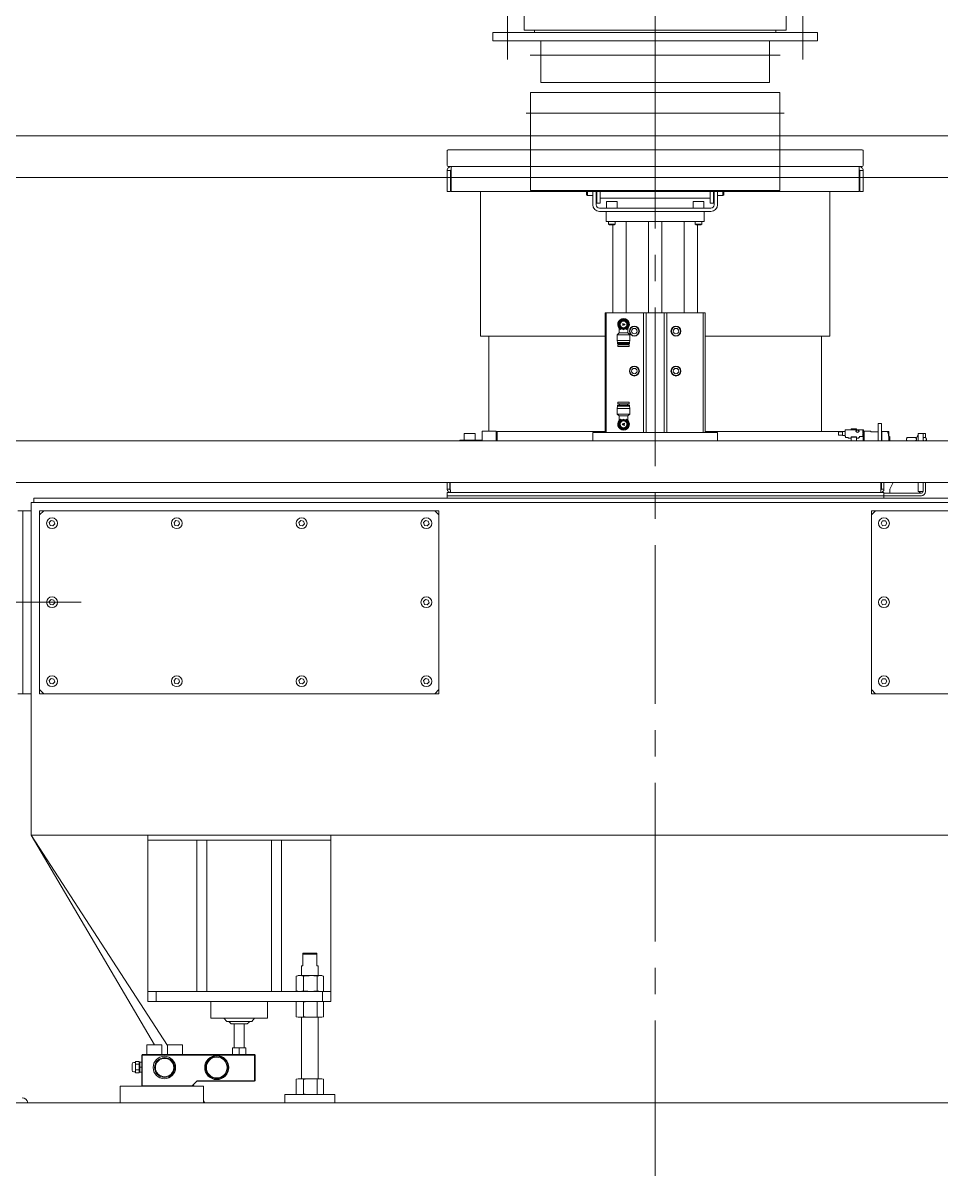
# Model space of a CAD drawing. Header units: millimetres. Extents: x 163705 to 1616509, y 81827 to 302547.
# Drawn here: x 1468426 to 1469529, y 151848 to 153226 of the extents above; entities that cross this region are included whole.
import ezdxf

# ---------------------------------------------------------------- set-up
doc = ezdxf.new("R2010")
doc.units = ezdxf.units.MM
doc.header["$LTSCALE"] = 10
doc.linetypes.add('CENTER2', pattern=[28.575, 19.05, -3.175, 3.175, -3.175])
for name, color, linetype, lineweight in [('1-中心线', 1, 'CENTER2', 0), ('1-剖面线', 8, 'Continuous', 0), ('1-设备轮廓', 2, 'Continuous', 18)]:
    doc.layers.add(name, color=color, linetype=linetype, lineweight=lineweight)

# ---------------------------------------------------------------- blocks, each defined once
blk = doc.blocks.new('G$C61459890')
for p, q in [((2193.8, 2446.9), (2193.8, 2428.9)), ((2194.8, 2447.9), (2443.8, 2447.9)), ((2443.8, 2447.9), (2692.8, 2447.9)), ((2693.8, 2428.9), (2693.8, 2446.9)), ((2198.8, 2427.9), (2194.8, 2427.9)), ((2198.8, 2427.9), (2688.8, 2427.9)), ((2692.8, 2427.9), (2688.8, 2427.9)), ((2193.8, 2422.9), (2197.8, 2422.9)), ((2193.8, 2397.9), (2193.8, 2422.9)), ((2197.8, 2422.9), (2197.8, 2397.9)), ((2198.5, 2422.9), (2198.5, 2397.9)), ((2689.1, 2422.9), (2689.1, 2397.9)), ((2693.8, 2422.9), (2689.8, 2422.9)), ((2689.8, 2422.9), (2689.8, 2397.9)), ((2693.8, 2422.9), (2693.8, 2397.9)), ((2197.8, 2397.9), (2193.8, 2397.9)), ((2689.1, 2397.9), (2198.5, 2397.9)), ((2233.8, 2397.9), (2233.8, 2223.9)), ((2361.3, 2393.9), (2361.3, 2397.9)), ((2361.3, 2393.9), (2362.3, 2392.9)), ((2362.3, 2397.9), (2362.3, 2393.1)), ((2362.3, 2393.1), (2362.3, 2392.9)), ((2362.3, 2392.9), (2368.8, 2392.9)), ((2368.8, 2381.9), (2368.8, 2397.9)), ((2372.8, 2381.9), (2372.8, 2397.9)), ((2372.8, 2392.9), (2373.8, 2392.9)), ((2373.8, 2397.9), (2373.8, 2383.9)), ((2377.8, 2397.9), (2377.8, 2383.9)), ((2377.8, 2389.9), (2509.8, 2389.9)), ((2385.3, 2385.8), (2385.3, 2377.9)), ((2385.4, 2385.9), (2398.2, 2385.9)), ((2398.3, 2377.9), (2398.3, 2385.8)), ((2489.3, 2385.8), (2489.3, 2377.9)), ((2489.4, 2385.9), (2502.2, 2385.9)), ((2502.3, 2377.9), (2502.3, 2385.8)), ((2509.8, 2397.9), (2509.8, 2383.9)), ((2513.8, 2397.9), (2513.8, 2383.9)), ((2513.8, 2392.9), (2514.8, 2392.9)), ((2514.8, 2397.9), (2514.8, 2381.9)), ((2518.8, 2397.9), (2518.8, 2381.9)), ((2518.8, 2392.9), (2525.3, 2392.9)), ((2525.3, 2393.1), (2525.3, 2397.9)), ((2525.3, 2392.9), (2526.3, 2393.9)), ((2525.3, 2392.9), (2525.3, 2393.1)), ((2526.3, 2397.9), (2526.3, 2394.1)), ((2526.3, 2394.1), (2526.3, 2393.9)), ((2653.8, 2223.9), (2653.8, 2397.9)), ((2689.8, 2397.9), (2693.8, 2397.9)), ((2373.8, 2383.9), (2377.8, 2383.9)), ((2510.8, 2377.9), (2376.8, 2377.9)), ((2510.8, 2373.9), (2376.8, 2373.9)), ((2384.8, 2361.9), (2384.8, 2373.9)), ((2502.8, 2361.9), (2502.8, 2373.9)), ((2509.8, 2383.9), (2513.8, 2383.9)), ((2502.8, 2361.9), (2384.8, 2361.9)), ((2387.8, 2361.9), (2387.8, 2358.5)), ((2387.8, 2358.5), (2388.9, 2357.9)), ((2387.8, 2358.5), (2395.4, 2358.5)), ((2388.9, 2357.9), (2394.4, 2357.9)), ((2392.8, 2357.9), (2392.8, 2251.9)), ((2394.4, 2357.9), (2394.7, 2357.9)), ((2394.7, 2357.9), (2395.8, 2358.5)), ((2395.4, 2358.5), (2395.8, 2358.5)), ((2395.8, 2358.5), (2395.8, 2361.9)), ((2408.8, 2251.9), (2408.8, 2361.9)), ((2435.8, 2361.9), (2435.8, 2251.9)), ((2451.8, 2251.9), (2451.8, 2361.9)), ((2478.8, 2361.9), (2478.8, 2251.9)), ((2491.8, 2361.9), (2491.8, 2358.5)), ((2491.8, 2358.5), (2492.9, 2357.9)), ((2491.8, 2358.5), (2499.4, 2358.5)), ((2492.9, 2357.9), (2498.4, 2357.9)), ((2494.8, 2251.9), (2494.8, 2357.9)), ((2498.4, 2357.9), (2498.7, 2357.9)), ((2498.7, 2357.9), (2499.8, 2358.5)), ((2499.4, 2358.5), (2499.8, 2358.5)), ((2499.8, 2358.5), (2499.8, 2361.9)), ((2383.8, 2107.9), (2383.8, 2251.9)), ((2385, 2251.9), (2383.8, 2251.9)), ((2385, 2107.9), (2385, 2251.9)), ((2429.3, 2251.9), (2385, 2251.9)), ((2429.6, 2251.9), (2429.3, 2251.9)), ((2429.6, 2107.9), (2429.6, 2251.9)), ((2433, 2251.9), (2429.6, 2251.9)), ((2433, 2107.9), (2433, 2251.9)), ((2433.4, 2251.9), (2433, 2251.9)), ((2454.2, 2251.9), (2433.4, 2251.9)), ((2454.6, 2251.9), (2454.2, 2251.9)), ((2454.6, 2107.9), (2454.6, 2251.9)), ((2458, 2251.9), (2454.6, 2251.9)), ((2458, 2107.9), (2458, 2251.9)), ((2458.3, 2251.9), (2458, 2251.9)), ((2475.1, 2251.9), (2458.3, 2251.9)), ((2476.2, 2251.9), (2475.1, 2251.9)), ((2479.5, 2251.9), (2476.2, 2251.9)), ((2479.5, 2251.9), (2480.5, 2251.9)), ((2488.1, 2251.9), (2480.5, 2251.9)), ((2488.1, 2251.9), (2489.2, 2251.9)), ((2492.5, 2251.9), (2489.2, 2251.9)), ((2493.5, 2251.9), (2492.5, 2251.9)), ((2501.6, 2251.9), (2493.5, 2251.9)), ((2501.6, 2107.9), (2501.6, 2251.9)), ((2503.8, 2251.9), (2501.6, 2251.9)), ((2503.8, 2107.9), (2503.8, 2251.9)), ((2403.1, 2242.7), (2400.3, 2241.1)), ((2400.3, 2241.1), (2400.3, 2237.9)), ((2400.3, 2237.9), (2400.3, 2234.7)), ((2400.3, 2234.7), (2403.1, 2233.1)), ((2400.5, 2233.3), (2400.5, 2227.8)), ((2402.8, 2232.1), (2402.8, 2233.3)), ((2405.8, 2244.2), (2403.1, 2242.7)), ((2403.1, 2233.1), (2405.8, 2231.5)), ((2404.8, 2239.2), (2404.8, 2238.6)), ((2404.8, 2239.2), (2407, 2238.4)), ((2404.8, 2238.6), (2405.1, 2238.5)), ((2404.8, 2236.6), (2407, 2237.4)), ((2405.1, 2237.3), (2404.8, 2237.2)), ((2404.8, 2237.2), (2404.8, 2236.6)), ((2405.1, 2238.5), (2405.1, 2237.3)), ((2405.6, 2238.4), (2405.6, 2237.4)), ((2405.6, 2238.4), (2406.6, 2238)), ((2405.6, 2237.4), (2406.6, 2237.8)), ((2408.6, 2242.7), (2405.8, 2244.2)), ((2405.8, 2231.5), (2408.6, 2233.1)), ((2411.3, 2241.1), (2408.6, 2242.7)), ((2408.6, 2233.1), (2411.3, 2234.7)), ((2408.9, 2233.3), (2408.9, 2232.1)), ((2411.1, 2227.8), (2411.1, 2233.3)), ((2411.3, 2237.9), (2411.3, 2241.1)), ((2411.3, 2234.7), (2411.3, 2237.9)), ((2233.8, 2223.9), (2383.8, 2223.9)), ((2243.8, 2223.9), (2243.8, 2109.7)), ((2400.5, 2227.8), (2398.3, 2225.6)), ((2398.3, 2225.6), (2398.3, 2218.8)), ((2413.3, 2225.6), (2398.3, 2225.6)), ((2411.1, 2227.8), (2400.5, 2227.8)), ((2402.2, 2231.9), (2402.8, 2232.1)), ((2408.9, 2232.1), (2409.5, 2231.9)), ((2413.3, 2225.6), (2411.1, 2227.8)), ((2413.3, 2218.8), (2413.3, 2225.6)), ((2503.8, 2223.9), (2653.8, 2223.9)), ((2643.8, 2109.3), (2643.8, 2223.9)), ((2398.3, 2218.8), (2398.6, 2216.3)), ((2413.3, 2218.8), (2398.3, 2218.8)), ((2398.6, 2216.3), (2398.6, 2215.8)), ((2413.1, 2216.3), (2398.6, 2216.3)), ((2398.6, 2215.8), (2398.9, 2215.5)), ((2413, 2215.8), (2398.6, 2215.8)), ((2398.9, 2215.5), (2398.6, 2215.3)), ((2398.6, 2215.3), (2398.6, 2214.8)), ((2413, 2215.3), (2398.6, 2215.3)), ((2413, 2214.8), (2398.6, 2214.8)), ((2412.8, 2215.5), (2398.9, 2215.5)), ((2398.9, 2213.4), (2398.9, 2211.6)), ((2412.7, 2213.4), (2398.9, 2213.4)), ((2412.5, 2211.4), (2399.1, 2211.4)), ((2400.9, 2214.8), (2400.9, 2213.4)), ((2410.7, 2213.4), (2410.7, 2214.8)), ((2412.7, 2211.6), (2412.7, 2213.4)), ((2412.8, 2215.5), (2413, 2215.8)), ((2413, 2215.3), (2412.8, 2215.5)), ((2413, 2215.8), (2413, 2216.3)), ((2413, 2214.8), (2413, 2215.3)), ((2413.1, 2216.3), (2413.3, 2218.8)), ((2398.6, 2139.5), (2398.3, 2137)), ((2398.3, 2137), (2398.3, 2130.1)), ((2398.3, 2137), (2413.3, 2137)), ((2398.6, 2141), (2398.6, 2140.5)), ((2398.6, 2141), (2413, 2141)), ((2398.6, 2140.5), (2398.9, 2140.2)), ((2398.6, 2140.5), (2413, 2140.5)), ((2398.9, 2140.2), (2398.6, 2140)), ((2398.6, 2140), (2398.6, 2139.5)), ((2398.6, 2140), (2413, 2140)), ((2398.6, 2139.5), (2413.1, 2139.5)), ((2398.9, 2144.2), (2398.9, 2142.4)), ((2398.9, 2142.4), (2412.7, 2142.4)), ((2398.9, 2140.2), (2412.8, 2140.2)), ((2399.1, 2144.4), (2412.5, 2144.4)), ((2400.9, 2142.4), (2400.9, 2141)), ((2410.7, 2141), (2410.7, 2142.4)), ((2412.7, 2142.4), (2412.7, 2144.2)), ((2412.8, 2140.2), (2413, 2140.5)), ((2413, 2140), (2412.8, 2140.2)), ((2413, 2140.5), (2413, 2141)), ((2413, 2139.5), (2413, 2140)), ((2413.3, 2137), (2413.1, 2139.5)), ((2413.3, 2130.1), (2413.3, 2137)), ((2398.3, 2130.1), (2400.5, 2127.9)), ((2398.3, 2130.1), (2413.3, 2130.1)), ((2403.1, 2122.7), (2400.3, 2121.1)), ((2400.5, 2127.9), (2400.5, 2122.5)), ((2400.5, 2127.9), (2411.1, 2127.9)), ((2402.8, 2123.6), (2402.2, 2123.9)), ((2402.8, 2122.5), (2402.8, 2123.6)), ((2405.8, 2124.2), (2403.1, 2122.7)), ((2408.6, 2122.7), (2405.8, 2124.2)), ((2411.3, 2121.1), (2408.6, 2122.7)), ((2409.5, 2123.9), (2408.9, 2123.6)), ((2408.9, 2123.6), (2408.9, 2122.5)), ((2411.1, 2127.9), (2413.3, 2130.1)), ((2411.1, 2122.5), (2411.1, 2127.9)), ((2235.8, 2097.9), (2235.8, 2109.3)), ((2252.1, 2109.7), (2236.2, 2109.7)), ((2253.5, 2109.3), (2252.5, 2109.3)), ((2252.5, 2097.9), (2252.5, 2109.3)), ((2253.8, 2109.3), (2253.5, 2108.8)), ((2253.5, 2097.9), (2253.5, 2109.3)), ((2383.8, 2109.3), (2253.8, 2109.3)), ((2253.8, 2097.9), (2253.8, 2109.3)), ((2400.3, 2121.1), (2400.3, 2117.9)), ((2400.3, 2117.9), (2400.3, 2114.7)), ((2400.3, 2114.7), (2403.1, 2113.1)), ((2403.1, 2113.1), (2405.8, 2111.5)), ((2406.8, 2119.2), (2404.7, 2118.4)), ((2406.8, 2116.6), (2404.7, 2117.4)), ((2406.1, 2118.4), (2405.1, 2118)), ((2406.1, 2117.4), (2405.1, 2117.8)), ((2405.8, 2111.5), (2408.6, 2113.1)), ((2406.1, 2117.4), (2406.1, 2118.4)), ((2406.6, 2118.5), (2406.8, 2118.6)), ((2406.6, 2117.3), (2406.6, 2118.5)), ((2406.8, 2117.2), (2406.6, 2117.3)), ((2406.8, 2118.6), (2406.8, 2119.2)), ((2406.8, 2116.6), (2406.8, 2117.2)), ((2408.6, 2113.1), (2411.3, 2114.7)), ((2411.3, 2117.9), (2411.3, 2121.1)), ((2411.3, 2114.7), (2411.3, 2117.9)), ((2672.1, 2109.3), (2503.8, 2109.3)), ((2669.1, 2108.7), (2664.1, 2108.7)), ((2664.1, 2105.3), (2664.1, 2108.7)), ((2672.1, 2109.2), (2669.1, 2109.2)), ((2669.1, 2105), (2669.1, 2109.2)), ((2693.9, 2111.3), (2672.1, 2111.3)), ((2672.1, 2110.8), (2672.1, 2111.3)), ((2672.1, 2108.3), (2672.1, 2110.8)), ((2685.8, 2112.3), (2679.4, 2112.3)), ((2679.4, 2111.3), (2679.4, 2112.3)), ((2685.1, 2109.6), (2685.1, 2109.5)), ((2685.8, 2111.3), (2685.8, 2112.3)), ((2688.9, 2109.5), (2688.9, 2109.6)), ((2693.4, 2110.8), (2693.4, 2108.3)), ((2694.1, 2111), (2693.9, 2111.3)), ((2694.1, 2111), (2694.1, 2107.1)), ((2695.1, 2109.3), (2694.1, 2109.3)), ((2695.1, 2097.9), (2695.1, 2109.3)), ((2703, 2109.7), (2695.5, 2109.7)), ((2703, 2108.7), (2703, 2109.7)), ((2711.4, 2108.7), (2703, 2108.7)), ((2715.8, 2118.9), (2711.8, 2118.9)), ((2711.8, 2118.9), (2711.8, 2097.9)), ((2715.8, 2097.9), (2715.8, 2118.9)), ((2716.3, 2109.1), (2715.8, 2109.1)), ((2723.1, 2109.4), (2716.3, 2109.4)), ((2716.3, 2109.1), (2716.3, 2109.4)), ((2716.3, 2097.9), (2716.3, 2109.1)), ((2716.3, 2109.1), (2723.1, 2109.1)), ((2723.1, 2109.1), (2723.1, 2109.4)), ((2724.8, 2099.1), (2724.8, 2109.4)), ((1622.8, 2097.9), (2368.8, 2097.9)), ((2208.8, 2097.9), (2208.8, 2098.9)), ((2209.8, 2097.9), (2209.8, 2098.9)), ((2209.8, 2098.9), (2233.8, 2098.9)), ((2214.3, 2106.8), (2214.3, 2098.9)), ((2214.4, 2106.9), (2227.2, 2106.9)), ((2227.3, 2098.9), (2227.3, 2106.8)), ((2233.8, 2097.9), (2233.8, 2098.9)), ((2233.8, 2098.9), (2235.8, 2098.9)), ((2368.8, 2107.9), (2368.8, 2097.9)), ((2518.8, 2107.9), (2368.8, 2107.9)), ((2518.8, 2097.9), (2368.8, 2097.9)), ((2518.8, 2107.9), (2518.8, 2097.9)), ((2518.8, 2097.9), (3264.8, 2097.9)), ((2664.1, 2104.8), (2664.1, 2105.3)), ((2664.1, 2104.8), (2669.1, 2104.8)), ((2669.1, 2104.3), (2669.1, 2105)), ((2669.1, 2104.3), (2672.1, 2104.3)), ((2672.1, 2105.9), (2672.1, 2108.3)), ((2672.1, 2105), (2672.1, 2105.9)), ((2672.1, 2103.6), (2672.1, 2105)), ((2672.1, 2103.1), (2672.1, 2103.6)), ((2672.1, 2103.1), (2672.4, 2103.1)), ((2672.4, 2102.3), (2672.4, 2103.6)), ((2672.4, 2102.1), (2672.4, 2102.3)), ((2672.8, 2102), (2675.6, 2102)), ((2675.6, 2101.3), (2675.6, 2102.3)), ((2675.6, 2101.3), (2679.4, 2101.3)), ((2685.9, 2102.6), (2679.4, 2102.6)), ((2679.4, 2102.4), (2679.4, 2102.6)), ((2679.4, 2102.4), (2679.4, 2102.4)), ((2679.4, 2102.3), (2679.4, 2102.4)), ((2679.4, 2102.3), (2685.8, 2102.3)), ((2679.4, 2097.9), (2679.4, 2102.3)), ((2685.8, 2102.4), (2685.9, 2102.4)), ((2685.8, 2102.3), (2685.8, 2102.4)), ((2685.8, 2097.9), (2685.8, 2102.3)), ((2685.8, 2101.3), (2688.6, 2101.3)), ((2685.9, 2102.4), (2685.9, 2102.6)), ((2688.6, 2101.3), (2688.6, 2102.3)), ((2688.6, 2102), (2689.6, 2102)), ((2689.6, 2102.3), (2689.6, 2103.6)), ((2689.6, 2103.1), (2693.9, 2103.1)), ((2689.6, 2102.3), (2689.6, 2102)), ((2693.4, 2105.9), (2693.4, 2103.6)), ((2693.8, 2097.9), (2693.8, 2103.1)), ((2693.9, 2107.1), (2694.1, 2107.1)), ((2694.1, 2103.4), (2693.9, 2103.1)), ((2694.1, 2107.1), (2694.1, 2103.4)), ((2694.1, 2097.9), (2694.1, 2103.4)), ((2724.8, 2099.1), (2724.7, 2097.9)), ((2725.8, 2102.7), (2724.8, 2103.7)), ((2724.8, 2097.9), (2724.8, 2099.1)), ((2725.8, 2097.9), (2725.8, 2102.7)), ((2746.2, 2101.1), (2745.8, 2100.4)), ((2745.8, 2099.7), (2745.8, 2100.4)), ((2745.8, 2097.9), (2745.8, 2099.7)), ((2746.9, 2102), (2756.8, 2102)), ((2757.8, 2100.4), (2757.4, 2101.1)), ((2759.8, 2105), (2757.6, 2100.8)), ((2757.8, 2099.7), (2757.8, 2100.4)), ((2757.8, 2097.9), (2757.8, 2099.7)), ((2759.8, 2106.9), (2765.8, 2106.9)), ((2759.8, 2106.9), (2759.8, 2101.9)), ((2759.8, 2101.9), (2759.8, 2097.9)), ((2765.8, 2106.9), (2768.8, 2106.9)), ((2765.8, 2106.9), (2765.8, 2101.9)), ((2765.8, 2101.9), (2765.8, 2097.9)), ((2766.2, 2101.1), (2765.8, 2100.4)), ((2766.9, 2102), (2768.8, 2102)), ((2768.8, 2106.9), (2768.8, 2101.9)), ((2769.8, 2100.4), (2769.4, 2101.1)), ((2769.8, 2097.9), (2769.6, 2099.7)), ((2769.8, 2099.7), (2769.8, 2100.4)), ((2769.8, 2097.9), (2769.8, 2099.7)), ((1668.8, 2047.9), (3218.8, 2047.9)), ((2193.8, 2039.9), (2193.8, 2047.9)), ((2193.8, 2039.9), (2196.8, 2039.9)), ((2196.8, 2039.9), (2196.8, 2047.9)), ((2197.5, 2039.9), (2197.5, 2047.9)), ((2715.1, 2039.9), (2715.1, 2047.9)), ((2715.8, 2039.9), (2715.8, 2047.9)), ((2718.8, 2039.9), (2715.8, 2039.9)), ((2718.8, 2039.9), (2718.8, 2047.9)), ((2730, 2047.9), (2725.8, 2039.9)), ((2725.8, 2039.9), (2725.8, 2034.9)), ((2759.8, 2047.9), (2759.8, 2041.9)), ((2759.8, 2041.9), (2759.8, 2036.9)), ((2765.8, 2047.9), (2765.8, 2041.9)), ((2765.8, 2041.9), (2765.8, 2036.9)), ((2768.8, 2047.9), (2768.8, 2036.9)), ((1696.8, 2028.9), (1696.8, 2023.9)), ((1696.8, 2028.9), (3190.8, 2028.9)), ((2193.8, 2035.9), (2193.8, 2031.9)), ((2193.8, 2035.9), (2718.8, 2035.9)), ((2193.8, 2028.9), (2193.8, 2031.9)), ((2193.8, 2031.9), (2718.8, 2031.9)), ((2193.8, 2031.9), (2718.8, 2031.9)), ((2718.8, 2035.9), (2718.8, 2031.9)), ((2763.8, 2034.9), (2718.8, 2034.9)), ((2763.8, 2031.9), (2718.8, 2031.9)), ((2718.8, 2028.9), (2718.8, 2031.9)), ((2759.8, 2036.9), (2765.8, 2036.9)), ((2760.8, 2034.9), (2762.8, 2036.9)), ((1683.8, 2013.9), (1677.8, 2013.9)), ((1693.8, 2013.9), (1683.8, 2013.9)), ((1683.8, 1903.9), (1683.8, 2013.9)), ((1683.8, 2013.9), (1683.8, 1793.9)), ((1693.8, 2023.9), (1693.8, 1623.9)), ((1693.8, 2023.9), (3193.8, 2023.9)), ((1708.8, 2013.9), (1703.8, 2008.9)), ((1708.8, 2013.9), (1703.8, 2013.9)), ((1703.8, 2013.9), (1703.8, 2008.9)), ((2178.8, 2013.9), (1708.8, 2013.9)), ((2183.8, 2008.9), (2178.8, 2013.9)), ((2183.8, 2013.9), (2178.8, 2013.9)), ((2183.8, 2008.9), (2183.8, 2013.9)), ((2708.8, 2013.9), (2703.8, 2008.9)), ((2703.8, 2013.9), (2708.8, 2013.9)), ((2703.8, 2008.9), (2703.8, 2013.9)), ((3178.8, 2013.9), (2708.8, 2013.9)), ((1703.8, 2008.9), (1703.8, 1798.9)), ((1717.7, 2002.2), (1715.5, 1999.6)), ((1715.5, 1999.6), (1716.5, 1996.3)), ((1721.1, 2001.5), (1717.7, 2002.2)), ((1722.2, 1998.2), (1721.1, 2001.5)), ((1867.7, 2002.2), (1865.5, 1999.6)), ((1865.5, 1999.6), (1866.5, 1996.3)), ((1871.1, 2001.5), (1867.7, 2002.2)), ((1872.2, 1998.2), (1871.1, 2001.5)), ((2017.7, 2002.2), (2015.5, 1999.6)), ((2015.5, 1999.6), (2016.5, 1996.3)), ((2021.1, 2001.5), (2017.7, 2002.2)), ((2022.2, 1998.2), (2021.1, 2001.5)), ((2167.7, 2002.2), (2165.5, 1999.6)), ((2165.5, 1999.6), (2166.5, 1996.3)), ((2171.1, 2001.5), (2167.7, 2002.2)), ((2172.2, 1998.2), (2171.1, 2001.5)), ((2183.8, 1798.9), (2183.8, 2008.9)), ((2703.8, 2008.9), (2703.8, 1798.9)), ((2717.1, 2001.8), (2715.4, 1998.8)), ((2715.4, 1998.8), (2717.2, 1995.9)), ((2720.5, 2001.9), (2717.1, 2001.8)), ((2722.3, 1999), (2720.5, 2001.9)), ((2720.6, 1996), (2722.3, 1999)), ((1716.5, 1996.3), (1719.9, 1995.6)), ((1719.9, 1995.6), (1722.2, 1998.2)), ((1866.5, 1996.3), (1869.9, 1995.6)), ((1869.9, 1995.6), (1872.2, 1998.2)), ((2016.5, 1996.3), (2019.9, 1995.6)), ((2019.9, 1995.6), (2022.2, 1998.2)), ((2166.5, 1996.3), (2169.9, 1995.6)), ((2169.9, 1995.6), (2172.2, 1998.2)), ((2717.2, 1995.9), (2720.6, 1996)), ((1753.8, 1903.9), (1633.8, 1903.9)), ((1683.8, 1793.9), (1683.8, 1903.9)), ((1717.7, 1907.2), (1715.5, 1904.6)), ((1715.5, 1904.6), (1716.5, 1901.3)), ((1721.1, 1906.5), (1717.7, 1907.2)), ((1719.9, 1900.6), (1722.2, 1903.2)), ((1722.2, 1903.2), (1721.1, 1906.5)), ((2167.7, 1907.2), (2165.5, 1904.6)), ((2165.5, 1904.6), (2166.5, 1901.3)), ((2171.1, 1906.5), (2167.7, 1907.2)), ((2169.9, 1900.6), (2172.2, 1903.2)), ((2172.2, 1903.2), (2171.1, 1906.5)), ((2717.1, 1906.8), (2715.4, 1903.8)), ((2715.4, 1903.8), (2717.2, 1900.9)), ((2720.5, 1906.9), (2717.1, 1906.8)), ((2722.3, 1904), (2720.5, 1906.9)), ((2720.6, 1901), (2722.3, 1904)), ((1716.5, 1901.3), (1719.9, 1900.6)), ((2166.5, 1901.3), (2169.9, 1900.6)), ((2717.2, 1900.9), (2720.6, 1901)), ((1717.7, 1812.2), (1715.5, 1809.6)), ((1715.5, 1809.6), (1716.5, 1806.3)), ((1716.5, 1806.3), (1719.9, 1805.6)), ((1721.1, 1811.5), (1717.7, 1812.2)), ((1719.9, 1805.6), (1722.2, 1808.2)), ((1722.2, 1808.2), (1721.1, 1811.5)), ((1867.7, 1812.2), (1865.5, 1809.6)), ((1865.5, 1809.6), (1866.5, 1806.3)), ((1866.5, 1806.3), (1869.9, 1805.6)), ((1871.1, 1811.5), (1867.7, 1812.2)), ((1869.9, 1805.6), (1872.2, 1808.2)), ((1872.2, 1808.2), (1871.1, 1811.5)), ((2017.7, 1812.2), (2015.5, 1809.6)), ((2015.5, 1809.6), (2016.5, 1806.3)), ((2016.5, 1806.3), (2019.9, 1805.6)), ((2021.1, 1811.5), (2017.7, 1812.2)), ((2019.9, 1805.6), (2022.2, 1808.2)), ((2022.2, 1808.2), (2021.1, 1811.5)), ((2167.7, 1812.2), (2165.5, 1809.6)), ((2165.5, 1809.6), (2166.5, 1806.3)), ((2166.5, 1806.3), (2169.9, 1805.6)), ((2171.1, 1811.5), (2167.7, 1812.2)), ((2169.9, 1805.6), (2172.2, 1808.2)), ((2172.2, 1808.2), (2171.1, 1811.5)), ((2717.1, 1811.8), (2715.4, 1808.8)), ((2715.4, 1808.8), (2717.2, 1805.9)), ((2720.5, 1811.9), (2717.1, 1811.8)), ((2717.2, 1805.9), (2720.6, 1806)), ((2722.3, 1809), (2720.5, 1811.9)), ((2720.6, 1806), (2722.3, 1809)), ((1677.8, 1793.9), (1683.8, 1793.9)), ((1683.8, 1793.9), (1693.8, 1793.9)), ((1703.8, 1798.9), (1708.8, 1793.9)), ((1703.8, 1798.9), (1703.8, 1793.9)), ((1703.8, 1793.9), (1708.8, 1793.9)), ((1708.8, 1793.9), (2178.8, 1793.9)), ((2178.8, 1793.9), (2183.8, 1798.9)), ((2178.8, 1793.9), (2183.8, 1793.9)), ((2183.8, 1793.9), (2183.8, 1798.9)), ((2703.8, 1798.9), (2708.8, 1793.9)), ((2703.8, 1793.9), (2703.8, 1798.9)), ((2708.8, 1793.9), (2703.8, 1793.9)), ((2708.8, 1793.9), (3178.8, 1793.9)), ((1693.8, 1623.9), (1841.9, 1371.9)), ((1693.8, 1623.9), (1857.8, 1371)), ((1693.8, 1623.9), (3193.8, 1623.9)), ((1833.8, 1623.9), (2053.8, 1623.9)), ((1833.8, 1617.8), (1833.8, 1623.9)), ((1833.8, 1435.9), (1833.8, 1617.8)), ((1833.8, 1617.8), (2053.8, 1617.8)), ((1892.8, 1435.9), (1892.8, 1617.8)), ((1892.8, 1617.8), (1904.8, 1617.8)), ((1904.8, 1435.9), (1904.8, 1617.8)), ((1994.8, 1617.8), (1982.8, 1617.8)), ((1982.8, 1435.9), (1982.8, 1617.8)), ((1994.8, 1435.9), (1994.8, 1617.8)), ((2053.8, 1617.8), (2053.8, 1623.9)), ((2053.8, 1435.9), (2053.8, 1617.8)), ((2020.3, 1481.9), (2037.3, 1481.9)), ((2020.3, 1480.9), (2020.3, 1481.9)), ((2020.3, 1480.9), (2020.3, 1466.9)), ((2037.3, 1480.9), (2020.3, 1480.9)), ((2037.3, 1481.9), (2037.3, 1480.9)), ((2037.3, 1466.9), (2037.3, 1480.9)), ((2018.8, 1466.9), (2018.8, 1454.9)), ((2020.3, 1466.9), (2018.8, 1466.9)), ((2038.8, 1466.9), (2037.3, 1466.9)), ((2038.8, 1454.9), (2038.8, 1466.9)), ((2012.4, 1454.3), (2016.7, 1454.9)), ((2012.7, 1454.4), (2012.4, 1454.3)), ((2012.4, 1454.3), (2012.4, 1436.5)), ((2014.6, 1454.9), (2012.7, 1454.4)), ((2016.7, 1454.9), (2014.6, 1454.9)), ((2016.7, 1454.9), (2021.1, 1454.3)), ((2029.4, 1454.9), (2016.7, 1454.9)), ((2021.1, 1454.3), (2021.1, 1436.5)), ((2029.4, 1454.9), (2037.6, 1454.3)), ((2041.4, 1454.9), (2029.4, 1454.9)), ((2037.6, 1454.3), (2041.4, 1454.9)), ((2037.6, 1454.3), (2037.6, 1436.5)), ((2041.4, 1454.9), (2045, 1454.4)), ((2043.1, 1454.9), (2041.4, 1454.9)), ((2045, 1454.4), (2043.1, 1454.9)), ((2045.3, 1454.3), (2045.3, 1436.5)), ((1833.8, 1423.9), (1833.8, 1435.9)), ((1833.8, 1435.9), (1843.8, 1435.9)), ((1843.8, 1435.9), (1843.8, 1423.9)), ((1843.8, 1435.9), (2043.8, 1435.9)), ((1892.8, 1435.9), (1904.8, 1435.9)), ((1994.8, 1435.9), (1982.8, 1435.9)), ((2016.7, 1435.9), (2012.4, 1436.5)), ((2012.4, 1436.5), (2012.7, 1436.4)), ((2012.7, 1436.4), (2014.6, 1435.9)), ((2021.1, 1436.5), (2016.7, 1435.9)), ((2037.6, 1436.5), (2029.4, 1435.9)), ((2041.4, 1435.9), (2037.6, 1436.5)), ((2045, 1436.4), (2041.4, 1435.9)), ((2043.1, 1435.9), (2045, 1436.4)), ((2043.8, 1423.9), (2043.8, 1435.9)), ((2043.8, 1435.9), (2053.8, 1435.9)), ((2053.8, 1435.9), (2053.8, 1423.9)), ((1843.8, 1423.9), (1833.8, 1423.9)), ((1843.8, 1423.9), (2043.8, 1423.9)), ((1909.8, 1423.9), (1909.8, 1403.9)), ((1977.8, 1403.9), (1977.8, 1423.9)), ((2012.4, 1423.3), (2016.7, 1423.9)), ((2012.7, 1423.4), (2012.4, 1423.3)), ((2012.4, 1423.3), (2012.4, 1405.5)), ((2014.6, 1423.9), (2012.7, 1423.4)), ((2016.7, 1423.9), (2021.1, 1423.3)), ((2021.1, 1423.3), (2021.1, 1405.5)), ((2029.4, 1423.9), (2037.6, 1423.3)), ((2037.6, 1423.3), (2041.4, 1423.9)), ((2037.6, 1423.3), (2037.6, 1405.5)), ((2041.4, 1423.9), (2045, 1423.4)), ((2045, 1423.4), (2043.1, 1423.9)), ((2053.8, 1423.9), (2043.8, 1423.9)), ((2045.3, 1423.3), (2045.3, 1405.5)), ((1943.8, 1403.9), (1909.8, 1403.9)), ((1925.5, 1403.9), (1928.8, 1399.9)), ((1958.8, 1399.9), (1928.8, 1399.9)), ((1953.3, 1396.9), (1934.3, 1396.9)), ((1937.8, 1396.9), (1937.8, 1368.3)), ((1977.8, 1403.9), (1943.8, 1403.9)), ((1949.8, 1368.3), (1949.8, 1396.9)), ((1958.8, 1399.9), (1962.2, 1403.9)), ((2016.7, 1404.9), (2012.4, 1405.5)), ((2012.4, 1405.5), (2012.7, 1405.4)), ((2012.7, 1405.4), (2014.6, 1404.9)), ((2016.7, 1404.9), (2014.6, 1404.9)), ((2021.1, 1405.5), (2016.7, 1404.9)), ((2029.4, 1404.9), (2016.7, 1404.9)), ((2018.8, 1404.9), (2018.8, 1330.9)), ((2037.6, 1405.5), (2029.4, 1404.9)), ((2041.4, 1404.9), (2029.4, 1404.9)), ((2041.4, 1404.9), (2037.6, 1405.5)), ((2038.8, 1330.9), (2038.8, 1404.9)), ((2045, 1405.4), (2041.4, 1404.9)), ((2043.1, 1404.9), (2041.4, 1404.9)), ((2043.1, 1404.9), (2045, 1405.4)), ((1832.8, 1371.8), (1832.8, 1359.9)), ((1832.9, 1371.9), (1833.2, 1371.9)), ((1833.2, 1371.9), (1850.7, 1371.9)), ((1850.8, 1359.9), (1850.8, 1371.8)), ((1857.8, 1371.8), (1857.8, 1359.9)), ((1857.9, 1371.9), (1858.7, 1371.9)), ((1858.7, 1371.9), (1875.7, 1371.9)), ((1875.8, 1359.9), (1875.8, 1371.8)), ((1936.5, 1368.3), (1935.8, 1368.1)), ((1935.8, 1368.1), (1935.8, 1367.8)), ((1935.8, 1360.4), (1935.8, 1367.8)), ((1951.1, 1368.3), (1936.5, 1368.3)), ((1943.8, 1360.4), (1943.8, 1367.8)), ((1951.8, 1368.1), (1951.1, 1368.3)), ((1951.8, 1360.4), (1951.8, 1367.8)), ((1819.1, 1350.6), (1817.1, 1350.6)), ((1819.1, 1351.7), (1823.6, 1351.7)), ((1819.1, 1348.3), (1819.1, 1351.7)), ((1823.6, 1348.3), (1823.6, 1351.7)), ((1824.3, 1350.6), (1823.6, 1350.6)), ((1824.3, 1344.9), (1824.3, 1351)), ((1824.3, 1351), (1826.8, 1351)), ((1826.8, 1359.4), (1827.3, 1359.9)), ((1826.8, 1359.4), (1827.3, 1359.4)), ((1826.8, 1345.8), (1826.8, 1359.4)), ((1827.3, 1359.9), (1962.3, 1359.9)), ((1827.3, 1359.9), (1827.3, 1359.4)), ((1827.3, 1359.4), (1827.3, 1344.9)), ((1962.3, 1359.4), (1827.3, 1359.4)), ((1935.8, 1360.1), (1936.5, 1359.9)), ((1951.1, 1359.9), (1951.8, 1360.1)), ((1951.8, 1360.1), (1951.8, 1360.4)), ((1962.3, 1359.9), (1962.3, 1359.4)), ((1962.3, 1359.9), (1962.8, 1359.4)), ((1962.3, 1328.4), (1962.3, 1359.4)), ((1962.3, 1359.4), (1962.8, 1359.4)), ((1962.8, 1359.4), (1962.8, 1328.4)), ((1815.1, 1341.1), (1815.1, 1348.6)), ((1817.1, 1339.1), (1819.1, 1339.1)), ((1819.1, 1341.5), (1819.1, 1348.3)), ((1819.1, 1348.3), (1823.6, 1348.3)), ((1819.1, 1338.1), (1819.1, 1341.5)), ((1819.1, 1341.5), (1823.6, 1341.5)), ((1819.1, 1338.1), (1823.6, 1338.1)), ((1823.6, 1341.5), (1823.6, 1348.3)), ((1823.6, 1338.1), (1823.6, 1341.5)), ((1823.6, 1339.1), (1824.3, 1339.1)), ((1824.3, 1344.9), (1827.3, 1344.9)), ((1824.3, 1338.8), (1824.3, 1344.9)), ((1824.3, 1338.8), (1826.8, 1338.8)), ((1826.8, 1345.8), (1827.3, 1344.9)), ((1827.3, 1344.9), (1826.8, 1344)), ((1826.8, 1322.4), (1826.8, 1344)), ((1827.3, 1344.9), (1827.3, 1322.4)), ((1887.3, 1322.4), (1893.3, 1328.4)), ((1888.5, 1323.6), (1889.7, 1321.9)), ((1962.3, 1327.9), (1892.8, 1327.9)), ((1893.3, 1328.4), (1962.3, 1328.4)), ((1962.3, 1328.4), (1962.3, 1327.9)), ((1962.8, 1328.4), (1962.3, 1328.4)), ((1962.8, 1328.4), (1962.3, 1327.9)), ((2012.4, 1330.3), (2016.7, 1330.9)), ((2012.7, 1330.4), (2012.4, 1330.3)), ((2012.4, 1330.3), (2012.4, 1312.5)), ((2014.6, 1330.9), (2012.7, 1330.4)), ((2016.7, 1330.9), (2014.6, 1330.9)), ((2016.7, 1330.9), (2021.1, 1330.3)), ((2029.4, 1330.9), (2016.7, 1330.9)), ((2021.1, 1330.3), (2021.1, 1312.5)), ((2029.4, 1330.9), (2037.6, 1330.3)), ((2041.4, 1330.9), (2029.4, 1330.9)), ((2037.6, 1330.3), (2041.4, 1330.9)), ((2037.6, 1330.3), (2037.6, 1312.5)), ((2041.4, 1330.9), (2045, 1330.4)), ((2043.1, 1330.9), (2041.4, 1330.9)), ((2045, 1330.4), (2043.1, 1330.9)), ((2045.3, 1330.3), (2045.3, 1312.5)), ((1800.8, 1321.9), (1800.8, 1301.9)), ((1800.8, 1321.9), (1900.8, 1321.9)), ((1826.8, 1322.4), (1827.3, 1322.4)), ((1827.3, 1321.9), (1826.8, 1322.4)), ((1827.3, 1322.4), (1887.3, 1322.4)), ((1827.3, 1321.9), (1827.3, 1322.4)), ((1887.3, 1322.4), (1886.8, 1321.9)), ((1900.8, 1321.9), (1900.8, 1301.9)), ((1998.8, 1311.9), (2058.8, 1311.9)), ((1998.8, 1311.9), (1998.8, 1301.9)), ((2016.7, 1311.9), (2012.4, 1312.5)), ((2012.4, 1312.5), (2012.7, 1312.4)), ((2012.7, 1312.4), (2014.6, 1311.9)), ((2021.1, 1312.5), (2016.7, 1311.9)), ((2037.6, 1312.5), (2029.4, 1311.9)), ((2041.4, 1311.9), (2037.6, 1312.5)), ((2045, 1312.4), (2041.4, 1311.9)), ((2043.1, 1311.9), (2045, 1312.4)), ((2058.8, 1311.9), (2058.8, 1301.9)), ((1998.8, 1301.9), (1609.8, 1301.9)), ((1800.8, 1301.9), (1900.8, 1301.9)), ((1900.8, 1304.7), (1902.6, 1301.9)), ((1998.8, 1301.9), (2058.8, 1301.9)), ((3277.8, 1301.9), (2058.8, 1301.9))]:
    blk.add_line(p, q)
at = {"flags": 128}
for points in [[(2687, 2111), (2686.3, 2110.9), (2685.7, 2110.6), (2685.3, 2110.1), (2685.1, 2109.6), (2685.3, 2109.1), (2685.7, 2108.7), (2686.3, 2108.4), (2687, 2108.3), (2687.8, 2108.4), (2688.4, 2108.7), (2688.8, 2109.1), (2688.9, 2109.6), (2688.8, 2110.1), (2688.4, 2110.6), (2687.8, 2110.9), (2687, 2111)], [(1931.3, 1399.9), (1932.5, 1398.5), (1934.3, 1396.9)], [(1953.3, 1396.9), (1955.2, 1398.5), (1956.3, 1399.9)]]:
    blk.add_lwpolyline(points, dxfattribs=at)
for centre, radius in [((2405.8, 2237.9), 5.5), ((2405.8, 2237.9), 5.2), ((2405.8, 2237.9), 4.4), ((2405.8, 2237.9), 4.1), ((2418.8, 2229.9), 6), ((2418.8, 2229.9), 5.5), ((2418.8, 2229.9), 3.25), ((2468.8, 2229.9), 6), ((2468.8, 2229.9), 5.5), ((2468.8, 2229.9), 3.25), ((2418.8, 2181.9), 6), ((2418.8, 2181.9), 5.5), ((2418.8, 2181.9), 3.25), ((2468.8, 2181.9), 6), ((2468.8, 2181.9), 5.5), ((2468.8, 2181.9), 3.25), ((2405.8, 2117.9), 5.5), ((2405.8, 2117.9), 5.2), ((2405.8, 2117.9), 4.4), ((2405.8, 2117.9), 4.1), ((1718.8, 1998.9), 6.5), ((1868.8, 1998.9), 6.5), ((2018.8, 1998.9), 6.5), ((2168.8, 1998.9), 6.5), ((2718.8, 1998.9), 6.5), ((1718.8, 1903.9), 6.5), ((2168.8, 1903.9), 6.5), ((2718.8, 1903.9), 6.5), ((1718.8, 1808.9), 6.5), ((1868.8, 1808.9), 6.5), ((2018.8, 1808.9), 6.5), ((2168.8, 1808.9), 6.5), ((2718.8, 1808.9), 6.5), ((1853.8, 1344.4), 13.5), ((1854.1, 1344.4), 12), ((1854.1, 1344.4), 11), ((1916.8, 1344.4), 14.5), ((1916.8, 1344.4), 13.5), ((1916.8, 1344.4), 12.5)]:
    blk.add_circle(centre, radius)
for centre, radius, start, end in [((2194.8, 2446.9), 1, 90, 180), ((2692.8, 2446.9), 1, 0, 90), ((2194.8, 2428.9), 1, 180, 270), ((2692.8, 2428.9), 1, 270, 0), ((2385.4, 2385.8), 0.1, 90, 180), ((2398.2, 2385.8), 0.1, 0, 90), ((2489.4, 2385.8), 0.1, 90, 180), ((2502.2, 2385.8), 0.1, 0, 90), ((2376.8, 2381.9), 8, 180, 270), ((2376.8, 2381.9), 4, 180, 270), ((2510.8, 2381.9), 4, 270, 0), ((2510.8, 2381.9), 8, 270, 0), ((2405.8, 2237.9), 7, 301.3558, 238.6442), ((2405.8, 2237.9), 6.5, 297.7629, 242.2371), ((2406.5, 2237.9), 0.1, 290, 70), ((2406.8, 2237.9), 0.5, 290, 70), ((2399.1, 2211.6), 0.2, 180, 270), ((2412.5, 2211.6), 0.2, 270, 0), ((2399.1, 2144.2), 0.2, 90, 180), ((2412.5, 2144.2), 0.2, 0, 90), ((2405.8, 2117.9), 7, 121.3558, 58.6442), ((2405.8, 2117.9), 6.5, 117.7629, 62.2371), ((2236.2, 2109.3), 0.4, 90, 180), ((2252.1, 2109.3), 0.4, 0, 90), ((2404.8, 2117.9), 0.5, 110, 250), ((2405.1, 2117.9), 0.1, 110, 250), ((2686.5, 2109.7), 1.43, 186.7827, 259.5206), ((2687.5, 2109.7), 1.43, 280.4794, 353.2173), ((2695.5, 2109.3), 0.4, 90, 180), ((2214.4, 2106.8), 0.1, 90, 180), ((2227.2, 2106.8), 0.1, 0, 90), ((2687, 2110.8), 2.63, 253.6302, 286.3698), ((2763.8, 2036.9), 5, 270, 0), ((2763.8, 2036.9), 2, 270, 0), ((1832.9, 1371.8), 0.1, 90, 180), ((1850.7, 1371.8), 0.1, 0, 90), ((1857.9, 1371.8), 0.1, 90, 180), ((1875.7, 1371.8), 0.1, 0, 90), ((1817.1, 1348.6), 2, 90, 180), ((1817.1, 1341.1), 2, 180, 270), ((1682.8, 1300.9), 7, 8.2132, 90)]:
    blk.add_arc(centre, radius, start, end)
for centre, major_axis, start_param, end_param in [((2695.1, 2109.6), (1.57, -1.57), 2.748894, 3.534292), ((2672.1, 2103), (-0.924, 0.924), 2.260747, 2.748894), ((2695.1, 2107.1), (1.57, -1.57), 3.534292, 4.31969), ((2695.1, 2107.1), (1.57, 1.57), 1.963495, 2.748894), ((2695.1, 2104.8), (1.57, 1.57), 2.748894, 3.534292)]:
    blk.add_ellipse(centre, major_axis=major_axis, ratio=0.414214, start_param=start_param, end_param=end_param)
for points in [[(2198.8, 2427.9), (2198.2, 2427.8), (2196.9, 2427.7), (2195.2, 2426.5), (2194, 2424.9), (2193.9, 2423.6), (2193.8, 2422.9)], [(2198.5, 2422.9), (2198.6, 2423.6), (2198.6, 2424.9), (2198.7, 2426.5), (2198.8, 2427.7), (2198.8, 2427.8), (2198.8, 2427.9)], [(2688.8, 2427.9), (2688.8, 2427.8), (2688.9, 2427.7), (2689, 2426.5), (2689, 2424.9), (2689.1, 2423.6), (2689.1, 2422.9)], [(2693.8, 2422.9), (2693.7, 2423.6), (2693.6, 2424.9), (2692.4, 2426.5), (2690.8, 2427.7), (2689.5, 2427.8), (2688.8, 2427.9)], [(2193.8, 2039.9), (2193.9, 2039.4), (2194, 2038.3), (2194.9, 2037), (2196.3, 2036.1), (2197.3, 2036), (2197.8, 2035.9)], [(2197.8, 2035.9), (2197.8, 2036), (2197.8, 2036.1), (2197.7, 2037), (2197.6, 2038.3), (2197.6, 2039.4), (2197.5, 2039.9)], [(2715.1, 2039.9), (2715.1, 2039.4), (2715, 2038.3), (2715, 2037), (2714.9, 2036.1), (2714.8, 2036), (2714.8, 2035.9)], [(2714.8, 2035.9), (2715.3, 2036), (2716.4, 2036.1), (2717.7, 2037), (2718.6, 2038.3), (2718.8, 2039.4), (2718.8, 2039.9)], [(1935.8, 1367.8), (1937.2, 1367.9), (1939.8, 1368.3), (1942.5, 1367.9), (1943.8, 1367.8)], [(1943.8, 1367.8), (1945.2, 1367.9), (1947.8, 1368.3), (1950.5, 1367.9), (1951.8, 1367.8)], [(1943.8, 1360.4), (1942.5, 1360.3), (1939.8, 1359.9), (1937.2, 1360.3), (1935.8, 1360.4)], [(1951.8, 1360.4), (1950.5, 1360.3), (1947.8, 1359.9), (1945.2, 1360.3), (1943.8, 1360.4)]]:
    blk.add_open_spline(points, degree=3)
for points, knots in [([(2198.6, 2423.8), (2198.5, 2423.8), (2198.4, 2423.8), (2198.1, 2423.6), (2197.9, 2423.3), (2197.8, 2423), (2197.8, 2422.9)], [0, 0, 0, 0, 0.098972, 0.399315, 0.699657, 1, 1, 1, 1]), ([(2689.8, 2422.9), (2689.8, 2423), (2689.8, 2423.3), (2689.5, 2423.6), (2689.3, 2423.8), (2689.1, 2423.8), (2689.1, 2423.8)], [0, 0, 0, 0, 0.300343, 0.600685, 0.901028, 1, 1, 1, 1]), ([(2711.4, 2108.7), (2711.4, 2108.7), (2711.5, 2108.7), (2711.5, 2108.7), (2711.6, 2108.7), (2711.7, 2108.7), (2711.8, 2108.7), (2711.8, 2108.7), (2711.8, 2108.7)], [0, 0, 0, 0, 0.0264506, 0.0550272, 0.1263711, 0.2517271, 0.5009204, 1, 1, 1, 1]), ([(2724.8, 2109.4), (2724.7, 2109.4), (2724.6, 2109.4), (2723.6, 2109.4), (2723.1, 2109.4)], [0, 0, 0, 0, 0.501943, 1, 1, 1, 1]), ([(2723.1, 2109.1), (2723.6, 2107.5), (2724.6, 2104.2), (2724.7, 2100.8), (2724.8, 2099.1)], [0, 0, 0, 0, 0.500499, 1, 1, 1, 1]), ([(2208.8, 2098.9), (2209, 2098.9), (2209.3, 2098.9), (2209.7, 2098.9), (2209.8, 2098.9)], [0, 0, 0, 0, 0.559693, 1, 1, 1, 1]), ([(2746.9, 2102), (2746.6, 2101.6), (2746, 2100.9), (2745.9, 2100.1), (2745.8, 2099.7)], [0, 0, 0, 0, 0.500374, 1, 1, 1, 1]), ([(2745.8, 2099.7), (2745.9, 2099.4), (2745.9, 2098.7), (2746.4, 2098.1), (2746.6, 2097.9)], [0, 0, 0, 0, 0.600147, 1, 1, 1, 1]), ([(2757.8, 2099.7), (2757.8, 2100.1), (2757.7, 2100.9), (2757.1, 2101.6), (2756.8, 2102)], [0, 0, 0, 0, 0.500116, 1, 1, 1, 1]), ([(2757, 2097.9), (2757.2, 2098.1), (2757.7, 2098.7), (2757.8, 2099.4), (2757.8, 2099.7)], [0, 0, 0, 0, 0.400443, 1, 1, 1, 1]), ([(2766.9, 2102), (2766.6, 2101.6), (2766, 2100.9), (2765.9, 2100.1), (2765.8, 2099.7)], [0, 0, 0, 0, 0.500374, 1, 1, 1, 1]), ([(2765.8, 2099.7), (2765.9, 2099.4), (2765.9, 2098.7), (2766.4, 2098.1), (2766.6, 2097.9)], [0, 0, 0, 0, 0.600147, 1, 1, 1, 1]), ([(2769.8, 2099.7), (2769.8, 2100.1), (2769.7, 2100.9), (2769.1, 2101.6), (2768.8, 2102)], [0, 0, 0, 0, 0.500116, 1, 1, 1, 1]), ([(2769, 2097.9), (2769.2, 2098.1), (2769.7, 2098.7), (2769.8, 2099.4), (2769.8, 2099.7)], [0, 0, 0, 0, 0.400443, 1, 1, 1, 1]), ([(2196.8, 2039.9), (2196.8, 2039.8), (2196.9, 2039.5), (2197.1, 2039.2), (2197.4, 2039), (2197.5, 2039), (2197.6, 2038.9)], [0, 0, 0, 0, 0.298198, 0.596395, 0.894593, 1, 1, 1, 1]), ([(2715.1, 2038.9), (2715.1, 2039), (2715.3, 2039), (2715.5, 2039.2), (2715.8, 2039.5), (2715.8, 2039.8), (2715.8, 2039.9)], [0, 0, 0, 0, 0.1054073, 0.4036049, 0.7018024, 1, 1, 1, 1]), ([(2021.1, 1454.3), (2021.7, 1454.4), (2024.5, 1454.7), (2027.2, 1454.8), (2029.4, 1454.9)], [0, 0, 0, 0, 0.225037, 1, 1, 1, 1]), ([(2029.4, 1435.9), (2027.2, 1436), (2024.5, 1436.1), (2021.7, 1436.4), (2021.1, 1436.5)], [0, 0, 0, 0, 0.774963, 1, 1, 1, 1]), ([(2021.1, 1423.3), (2021.7, 1423.4), (2024.5, 1423.7), (2027.2, 1423.8), (2029.4, 1423.9)], [0, 0, 0, 0, 0.225037, 1, 1, 1, 1]), ([(2029.4, 1404.9), (2027.2, 1405), (2024.5, 1405.1), (2021.7, 1405.4), (2021.1, 1405.5)], [0, 0, 0, 0, 0.774963, 1, 1, 1, 1]), ([(1951.8, 1367.8), (1951.8, 1368), (1951.8, 1368.2), (1951.8, 1368.1), (1951.8, 1368.1)], [0, 0, 0, 0, 0.993171, 1, 1, 1, 1]), ([(1935.8, 1360.4), (1935.8, 1360.2), (1935.8, 1360), (1935.8, 1360.1), (1935.8, 1360.1)], [0, 0, 0, 0, 0.993171, 1, 1, 1, 1]), ([(2021.1, 1330.3), (2021.7, 1330.4), (2024.5, 1330.7), (2027.2, 1330.8), (2029.4, 1330.9)], [0, 0, 0, 0, 0.225037, 1, 1, 1, 1]), ([(2029.4, 1311.9), (2027.2, 1312), (2024.5, 1312.1), (2021.7, 1312.4), (2021.1, 1312.5)], [0, 0, 0, 0, 0.774963, 1, 1, 1, 1])]:
    blk.add_open_spline(points, degree=3, knots=knots)
at = {"layer": '1-中心线'}
blk.add_line((2443.8, 2543.9), (2443.8, 150.8), dxfattribs=at)
blk = doc.blocks.new('G$CA6482684')
at = {"layer": '1-中心线', "ltscale": 0.4}
blk.add_line((930, 1971.1), (930, 250.1), dxfattribs=at)
at = {"layer": '1-中心线'}
for p, q in [((752.5, 407.5), (752.5, 537.2)), ((1107.5, 407.5), (1107.5, 537.2)), ((930, 389.4), (930, 520.1))]:
    blk.add_line(p, q, dxfattribs=at)
at = {"layer": '1-剖面线'}
for p, q in [((779.8, 412.8), (1080.2, 412.8)), ((774.8, 343), (1085.2, 343))]:
    blk.add_line(p, q, dxfattribs=at)
for points in [[(1835, 641), (1835, 265.8), (25, 265.8), (25, 634.8)], [(1785, 641), (1785, 315.8), (75, 315.8), (75, 634.8)]]:
    blk.add_lwpolyline(points, dxfattribs=at)
at = {"layer": '1-设备轮廓'}
for p, q in [((772.5, 443), (772.5, 508)), ((1087.5, 443), (1087.5, 508)), ((1087.5, 443), (772.5, 443)), ((785, 440), (785, 443)), ((1075, 440), (1075, 443)), ((1075, 440), (785, 440))]:
    blk.add_line(p, q, dxfattribs=at)
for points in [[(1125, 440), (735, 440), (735, 430), (1125, 430)], [(1080, 368), (1080, 250), (780, 250), (780, 368)]]:
    blk.add_lwpolyline(points, close=True, dxfattribs=at)
blk.add_lwpolyline([(792.5, 430), (792.5, 380), (1067.5, 380), (1067.5, 430)], dxfattribs=at)

msp = doc.modelspace()

# ---------------------------------------------------------------- block references
at = {"layer": '1-设备轮廓'}
for name, p in [('G$CA6482684', (1468255.648, 152774.832)), ('G$C61459890', (1466741.826, 150625.894, 2.004))]:
    msp.add_blockref(name, p, dxfattribs=at)

doc.saveas('drawing.dxf')
